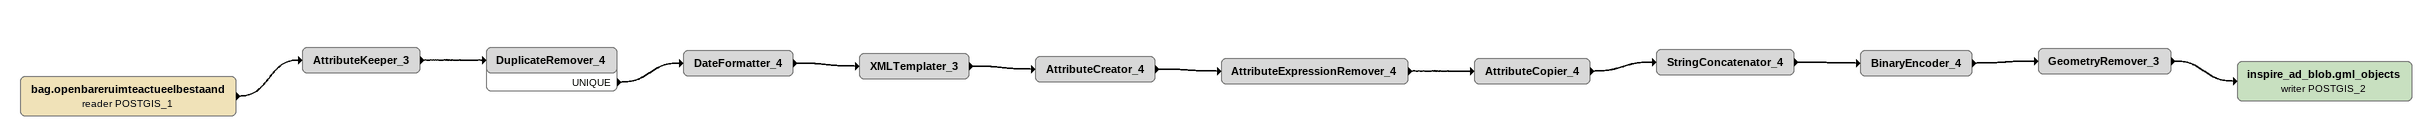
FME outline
bag.openbareruimteactueelbestaand (reader POSTGIS_1)
    -> AttributeKeeper_3
AttributeKeeper_3
    -> DuplicateRemover_4
DuplicateRemover_4
    UNIQUE -> DateFormatter_4
DateFormatter_4
    -> XMLTemplater_3
XMLTemplater_3
    -> AttributeCreator_4
AttributeCreator_4
    -> AttributeExpressionRemover_4
AttributeExpressionRemover_4
    -> AttributeCopier_4
AttributeCopier_4
    -> StringConcatenator_4
StringConcatenator_4
    -> BinaryEncoder_4
BinaryEncoder_4
    -> GeometryRemover_3
GeometryRemover_3
    -> inspire_ad_blob.gml_objects (writer POSTGIS_2)
inspire_ad_blob.gml_objects (writer POSTGIS_2)
